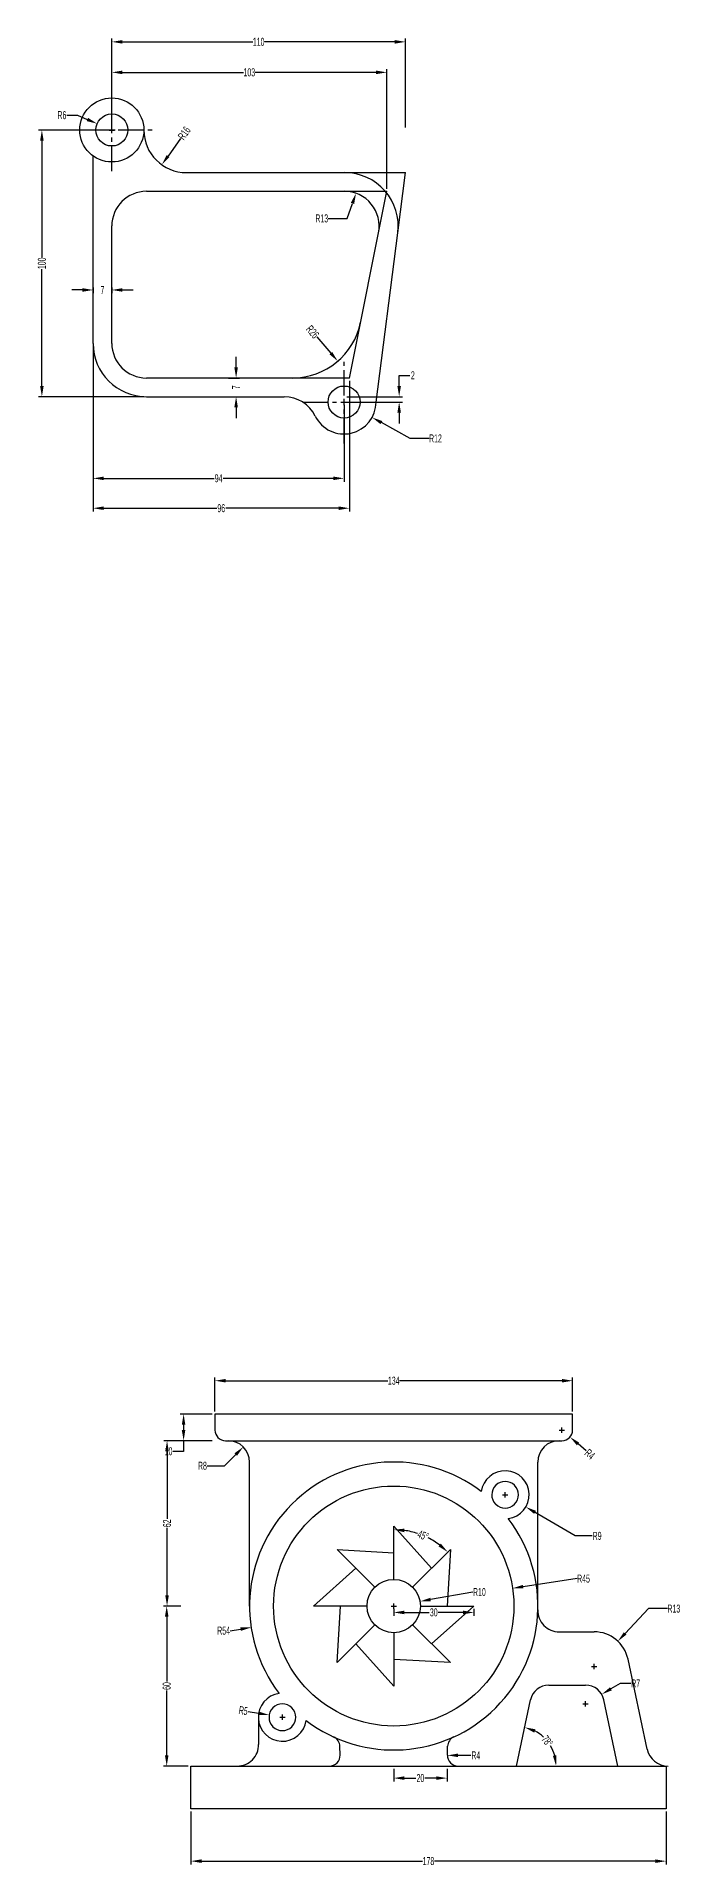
# Model space of a CAD drawing. Header units: millimetres. Extents: x 1568 to 31342, y 459 to 4403.
# Drawn here: x 12279 to 12521, y 1207 to 1894 of the extents above; entities that cross this region are included whole.
import ezdxf

# ---------------------------------------------------------------- set-up
doc = ezdxf.new("R2010")
doc.units = ezdxf.units.MM
doc.header["$LTSCALE"] = 0.5
doc.linetypes.add('CENTER2', pattern=[28.575, 19.05, -3.175, 3.175, -3.175])
doc.layers.add('centre line', color=3, linetype='CENTER2')
doc.layers.add('drawing', color=7, linetype='Continuous')
doc.styles.get("Standard").update_dxf_attribs({"font": 'arial.ttf', "width": 0.5})
doc.dimstyles.new('DARSHU2', dxfattribs={"dimtxt": 3, "dimasz": 4, "dimexe": 1.25, "dimexo": 1, "dimtad": 0, "dimtoh": 1, "dimdec": 1, "dimdsep": 46, "dimtxsty": 'Standard', "dimcen": 1, "dimclrd": 6, "dimclre": 6, "dimclrt": 6, "dimadec": 0, "dimazin": 0, "dimtfac": 1, "dimtdec": 1, "dimtofl": 0, "dimtmove": 0, "dimatfit": 3, "dimfxl": 1, "dimtfillclr": 256, "dimlwd": 25, "dimlwe": 25, "dimarcsym": 0})

# ---------------------------------------------------------------- blocks, each defined once
blk = doc.blocks.new('*U457')
at = {"layer": 'centre line', "color": 0, "linetype": 'CENTER2', "transparency": 16777216}
for p, q in [((0, 2.4), (0, 15.5)), ((-15.5, 0), (-2.4, 0)), ((2.4, 0), (15.5, 0)), ((0, -15.5), (0, -2.4))]:
    blk.add_line(p, q, dxfattribs=at)
at = {"layer": 'centre line', "color": 0, "linetype": 'Continuous', "transparency": 16777216}
for p, q in [((-1.2, 0), (1.2, 0)), ((0, -1.2), (0, 1.2))]:
    blk.add_line(p, q, dxfattribs=at)
blk = doc.blocks.new('*U458')
at = {"layer": 'centre line', "color": 0, "linetype": 'CENTER2', "transparency": 16777216}
for p, q in [((0, 2.4), (0, 15.5)), ((-15.5, 0), (-2.4, 0)), ((2.4, 0), (15.5, 0)), ((0, -15.5), (0, -2.4))]:
    blk.add_line(p, q, dxfattribs=at)
at = {"layer": 'centre line', "color": 0, "linetype": 'Continuous', "transparency": 16777216}
for p, q in [((-1.2, 0), (1.2, 0)), ((0, -1.2), (0, 1.2))]:
    blk.add_line(p, q, dxfattribs=at)
blk = doc.blocks.new('*D459')
at = {"layer": 'centre line', "color": 6, "lineweight": 25, "transparency": 16777216}
for p, q in [((12393.77, 1755.5), (12393.77, 1757.5)), ((12392.77, 1756.5), (12394.77, 1756.5))]:
    blk.add_line(p, q, dxfattribs=at)
at = {"layer": 'centre line', "color": 6, "linetype": 'Continuous', "lineweight": 25, "transparency": 16777216}
for p, q in [((12418.51, 1742.86), (12407.78, 1748.78)), ((12425.59, 1742.86), (12418.51, 1742.86))]:
    blk.add_line(p, q, dxfattribs=at)
at = {"layer": 'centre line', "color": 6, "transparency": 16777216}
blk.add_solid([(12408.1, 1749.36), (12407.46, 1748.19), (12404.28, 1750.71)], dxfattribs=at)
at = {"layer": 'Defpoints', "color": 0, "transparency": 16777216}
for p in [(12393.77, 1756.5), (12404.28, 1750.71)]:
    blk.add_point(p, dxfattribs=at)
at = {"layer": 'centre line', "color": 6, "transparency": 16777216, "insert": (12428, 1742.86), "char_height": 3, "attachment_point": 5}
blk.add_mtext('R12', dxfattribs=at)
blk = doc.blocks.new('*D460')
at = {"layer": 'centre line', "color": 6, "linetype": 'Continuous', "lineweight": 25, "transparency": 16777216}
for p, q in [((12289.92, 1864.05), (12293.92, 1864.05)), ((12293.92, 1864.05), (12297.59, 1862.47))]:
    blk.add_line(p, q, dxfattribs=at)
at = {"layer": 'centre line', "color": 6, "lineweight": 25, "transparency": 16777216}
for p, q in [((12306.77, 1857.5), (12306.77, 1859.5)), ((12305.77, 1858.5), (12307.77, 1858.5))]:
    blk.add_line(p, q, dxfattribs=at)
at = {"layer": 'centre line', "color": 6, "transparency": 16777216}
blk.add_solid([(12297.85, 1863.08), (12297.33, 1861.85), (12301.26, 1860.88)], dxfattribs=at)
at = {"layer": 'Defpoints', "color": 0, "transparency": 16777216}
for p in [(12301.26, 1860.88), (12306.77, 1858.5)]:
    blk.add_point(p, dxfattribs=at)
at = {"layer": 'centre line', "color": 6, "transparency": 16777216, "insert": (12288.08, 1864.05), "char_height": 3, "attachment_point": 5}
blk.add_mtext('R6', dxfattribs=at)
blk = doc.blocks.new('*D461')
at = {"layer": 'centre line', "color": 6, "linetype": 'Continuous', "lineweight": 25, "transparency": 16777216}
for p, q in [((12387.82, 1825.33), (12394.92, 1825.33)), ((12394.92, 1825.33), (12396.92, 1830.99))]:
    blk.add_line(p, q, dxfattribs=at)
at = {"layer": 'centre line', "color": 6, "transparency": 16777216}
blk.add_solid([(12396.29, 1831.21), (12397.55, 1830.77), (12398.25, 1834.76)], dxfattribs=at)
at = {"layer": 'Defpoints', "color": 0, "transparency": 16777216}
for p in [(12398.25, 1834.76), (12393.91, 1822.5)]:
    blk.add_point(p, dxfattribs=at)
at = {"layer": 'centre line', "color": 6, "transparency": 16777216, "insert": (12385.41, 1825.33), "char_height": 3, "attachment_point": 5}
blk.add_mtext('R13', dxfattribs=at)
blk = doc.blocks.new('*D462')
at = {"layer": 'centre line', "color": 6, "linetype": 'Continuous', "lineweight": 25, "transparency": 16777216}
blk.add_line((12383.54, 1780.97), (12388.82, 1774.84), dxfattribs=at)
at = {"layer": 'centre line', "color": 6, "transparency": 16777216}
blk.add_solid([(12389.32, 1775.28), (12388.31, 1774.4), (12391.43, 1771.81)], dxfattribs=at)
at = {"layer": 'Defpoints', "color": 0, "transparency": 16777216}
for p in [(12374.46, 1791.5), (12391.43, 1771.81)]:
    blk.add_point(p, dxfattribs=at)
at = {"layer": 'centre line', "color": 6, "transparency": 16777216, "insert": (12381.96, 1782.8), "char_height": 3, "attachment_point": 5, "rotation": 310.75941}
blk.add_mtext('R26', dxfattribs=at)
blk = doc.blocks.new('*D463')
at = {"layer": 'centre line', "color": 6, "linetype": 'Continuous', "lineweight": 25, "transparency": 16777216}
blk.add_line((12332.51, 1855.32), (12327.82, 1848.72), dxfattribs=at)
at = {"layer": 'centre line', "color": 6, "transparency": 16777216}
blk.add_solid([(12327.28, 1849.11), (12328.37, 1848.33), (12325.51, 1845.46)], dxfattribs=at)
at = {"layer": 'Defpoints', "color": 0, "transparency": 16777216}
for p in [(12334.77, 1858.5), (12325.51, 1845.46)]:
    blk.add_point(p, dxfattribs=at)
at = {"layer": 'centre line', "color": 6, "transparency": 16777216, "insert": (12333.91, 1857.29), "char_height": 3, "attachment_point": 5, "rotation": 54.62004}
blk.add_mtext('R16', dxfattribs=at)
blk = doc.blocks.new('*D464')
at = {"layer": 'centre line', "color": 6, "linetype": 'Continuous', "lineweight": 25, "transparency": 16777216}
for p, q in [((12299.77, 1777.5), (12299.77, 1726.63)), ((12393.77, 1755.5), (12393.77, 1726.63)), ((12303.77, 1727.88), (12345.07, 1727.88)), ((12389.77, 1727.88), (12348.47, 1727.88))]:
    blk.add_line(p, q, dxfattribs=at)
at = {"layer": 'centre line', "color": 6, "transparency": 16777216}
for points in [[(12303.77, 1728.54), (12303.77, 1727.21), (12299.77, 1727.88)], [(12389.77, 1728.54), (12389.77, 1727.21), (12393.77, 1727.88)]]:
    blk.add_solid(points, dxfattribs=at)
at = {"layer": 'Defpoints', "color": 0, "transparency": 16777216}
for p in [(12299.77, 1778.5), (12393.77, 1756.5), (12393.77, 1727.88)]:
    blk.add_point(p, dxfattribs=at)
at = {"layer": 'centre line', "color": 6, "transparency": 16777216, "insert": (12346.77, 1727.88), "char_height": 3, "attachment_point": 5}
blk.add_mtext('94', dxfattribs=at)
blk = doc.blocks.new('*D465')
at = {"layer": 'centre line', "color": 6, "linetype": 'Continuous', "lineweight": 25, "transparency": 16777216}
for p, q in [((12299.77, 1777.5), (12299.77, 1715.42)), ((12395.77, 1764.5), (12395.77, 1715.42)), ((12303.77, 1716.67), (12346.07, 1716.67)), ((12391.77, 1716.67), (12349.47, 1716.67))]:
    blk.add_line(p, q, dxfattribs=at)
at = {"layer": 'centre line', "color": 6, "transparency": 16777216}
for points in [[(12303.77, 1717.34), (12303.77, 1716.01), (12299.77, 1716.67)], [(12391.77, 1717.34), (12391.77, 1716.01), (12395.77, 1716.67)]]:
    blk.add_solid(points, dxfattribs=at)
at = {"layer": 'Defpoints', "color": 0, "transparency": 16777216}
for p in [(12299.77, 1778.5), (12395.77, 1765.5), (12395.77, 1716.67)]:
    blk.add_point(p, dxfattribs=at)
at = {"layer": 'centre line', "color": 6, "transparency": 16777216, "insert": (12347.77, 1716.67), "char_height": 3, "attachment_point": 5}
blk.add_mtext('96', dxfattribs=at)
blk = doc.blocks.new('*D466')
at = {"layer": 'centre line', "color": 6, "linetype": 'Continuous', "lineweight": 25, "transparency": 16777216}
for p, q in [((12295.77, 1798.51), (12291.77, 1798.51)), ((12299.77, 1799.5), (12299.77, 1797.26)), ((12306.77, 1799.5), (12306.77, 1797.26)), ((12310.77, 1798.51), (12314.77, 1798.51))]:
    blk.add_line(p, q, dxfattribs=at)
at = {"layer": 'centre line', "color": 6, "transparency": 16777216}
for points in [[(12295.77, 1799.18), (12295.77, 1797.85), (12299.77, 1798.51)], [(12310.77, 1799.18), (12310.77, 1797.85), (12306.77, 1798.51)]]:
    blk.add_solid(points, dxfattribs=at)
at = {"layer": 'Defpoints', "color": 0, "transparency": 16777216}
for p in [(12299.77, 1800.5), (12299.77, 1798.51), (12306.77, 1800.5)]:
    blk.add_point(p, dxfattribs=at)
at = {"layer": 'centre line', "color": 6, "transparency": 16777216, "insert": (12303.27, 1798.51), "char_height": 3, "attachment_point": 5}
blk.add_mtext('7', dxfattribs=at)
blk = doc.blocks.new('*D467')
at = {"layer": 'centre line', "color": 6, "linetype": 'Continuous', "lineweight": 25, "transparency": 16777216}
for p, q in [((12353.33, 1769.5), (12353.33, 1773.5)), ((12350.52, 1765.5), (12354.58, 1765.5)), ((12350.52, 1758.5), (12354.58, 1758.5)), ((12353.33, 1754.5), (12353.33, 1750.5))]:
    blk.add_line(p, q, dxfattribs=at)
at = {"layer": 'centre line', "color": 6, "transparency": 16777216}
for points in [[(12352.67, 1769.5), (12354, 1769.5), (12353.33, 1765.5)], [(12352.67, 1754.5), (12354, 1754.5), (12353.33, 1758.5)]]:
    blk.add_solid(points, dxfattribs=at)
at = {"layer": 'Defpoints', "color": 0, "transparency": 16777216}
for p in [(12349.52, 1765.5), (12353.33, 1765.5), (12349.52, 1758.5)]:
    blk.add_point(p, dxfattribs=at)
at = {"layer": 'centre line', "color": 6, "transparency": 16777216, "insert": (12353.33, 1762), "char_height": 3, "attachment_point": 5, "rotation": 90}
blk.add_mtext('7', dxfattribs=at)
blk = doc.blocks.new('*D468')
at = {"layer": 'centre line', "color": 6, "linetype": 'Continuous', "lineweight": 25, "transparency": 16777216}
for p, q in [((12305.77, 1858.5), (12279.33, 1858.5)), ((12280.58, 1854.5), (12280.58, 1810.71)), ((12280.58, 1762.5), (12280.58, 1806.3)), ((12318.77, 1758.5), (12279.33, 1758.5))]:
    blk.add_line(p, q, dxfattribs=at)
at = {"layer": 'centre line', "color": 6, "transparency": 16777216}
for points in [[(12279.91, 1854.5), (12281.25, 1854.5), (12280.58, 1858.5)], [(12279.91, 1762.5), (12281.25, 1762.5), (12280.58, 1758.5)]]:
    blk.add_solid(points, dxfattribs=at)
at = {"layer": 'Defpoints', "color": 0, "transparency": 16777216}
for p in [(12306.77, 1858.5), (12280.58, 1758.5), (12319.77, 1758.5)]:
    blk.add_point(p, dxfattribs=at)
at = {"layer": 'centre line', "color": 6, "transparency": 16777216, "insert": (12280.58, 1808.5), "char_height": 3, "attachment_point": 5, "rotation": 90}
blk.add_mtext('100', dxfattribs=at)
blk = doc.blocks.new('*D469')
at = {"layer": 'centre line', "color": 6, "linetype": 'Continuous', "lineweight": 25, "transparency": 16777216}
for p, q in [((12306.77, 1859.5), (12306.77, 1881.36)), ((12310.77, 1880.11), (12356.06, 1880.11)), ((12405.77, 1880.11), (12360.48, 1880.11)), ((12409.77, 1836.5), (12409.77, 1881.36))]:
    blk.add_line(p, q, dxfattribs=at)
at = {"layer": 'centre line', "color": 6, "transparency": 16777216}
for points in [[(12310.77, 1880.78), (12310.77, 1879.44), (12306.77, 1880.11)], [(12405.77, 1880.78), (12405.77, 1879.44), (12409.77, 1880.11)]]:
    blk.add_solid(points, dxfattribs=at)
at = {"layer": 'Defpoints', "color": 0, "transparency": 16777216}
for p in [(12409.77, 1880.11), (12306.77, 1858.5), (12409.77, 1835.5)]:
    blk.add_point(p, dxfattribs=at)
at = {"layer": 'centre line', "color": 6, "transparency": 16777216, "insert": (12358.27, 1880.11), "char_height": 3, "attachment_point": 5}
blk.add_mtext('103', dxfattribs=at)
blk = doc.blocks.new('*D470')
at = {"layer": 'Defpoints', "color": 0, "transparency": 16777216}
for p in [(12416.77, 1891.56), (12306.77, 1858.5), (12416.77, 1858.5)]:
    blk.add_point(p, dxfattribs=at)
at = {"layer": 'drawing', "color": 6, "linetype": 'Continuous', "lineweight": 25, "transparency": 16777216}
for p, q in [((12306.77, 1859.5), (12306.77, 1892.81)), ((12310.77, 1891.56), (12359.56, 1891.56)), ((12412.77, 1891.56), (12363.98, 1891.56)), ((12416.77, 1859.5), (12416.77, 1892.81))]:
    blk.add_line(p, q, dxfattribs=at)
at = {"layer": 'drawing', "color": 6, "transparency": 16777216}
for points in [[(12310.77, 1892.23), (12310.77, 1890.89), (12306.77, 1891.56)], [(12412.77, 1892.23), (12412.77, 1890.89), (12416.77, 1891.56)]]:
    blk.add_solid(points, dxfattribs=at)
at = {"layer": 'drawing', "color": 6, "transparency": 16777216, "insert": (12361.77, 1891.56), "char_height": 3, "attachment_point": 5}
blk.add_mtext('110', dxfattribs=at)
blk = doc.blocks.new('*D471')
at = {"layer": 'Defpoints', "color": 0, "transparency": 16777216}
for p in [(12393.77, 1758.5), (12414.41, 1758.5), (12393.77, 1756.5)]:
    blk.add_point(p, dxfattribs=at)
at = {"layer": 'drawing', "color": 6, "linetype": 'Continuous', "lineweight": 25, "transparency": 16777216}
for p, q in [((12414.41, 1762.5), (12414.41, 1766.5)), ((12414.41, 1766.5), (12418.41, 1766.5)), ((12394.77, 1758.5), (12415.66, 1758.5)), ((12394.77, 1756.5), (12415.66, 1756.5)), ((12414.41, 1752.5), (12414.41, 1748.5))]:
    blk.add_line(p, q, dxfattribs=at)
at = {"layer": 'drawing', "color": 6, "transparency": 16777216}
for points in [[(12413.74, 1762.5), (12415.08, 1762.5), (12414.41, 1758.5)], [(12413.74, 1752.5), (12415.08, 1752.5), (12414.41, 1756.5)]]:
    blk.add_solid(points, dxfattribs=at)
at = {"layer": 'drawing', "color": 6, "transparency": 16777216, "insert": (12419.53, 1766.5), "char_height": 3, "attachment_point": 5}
blk.add_mtext('2', dxfattribs=at)
blk = doc.blocks.new('*D541')
at = {"layer": 'Defpoints', "color": 0, "transparency": 16777216}
for p in [(12479.38, 1389.49), (12345.38, 1377.01), (12479.38, 1377.01)]:
    blk.add_point(p, dxfattribs=at)
at = {"layer": 'drawing', "color": 6, "linetype": 'Continuous', "lineweight": 25, "transparency": 16777216}
for p, q in [((12345.38, 1378.01), (12345.38, 1390.74)), ((12349.38, 1389.49), (12410.17, 1389.49)), ((12475.38, 1389.49), (12414.58, 1389.49)), ((12479.38, 1378.01), (12479.38, 1390.74))]:
    blk.add_line(p, q, dxfattribs=at)
at = {"layer": 'drawing', "color": 6, "transparency": 16777216}
for points in [[(12349.38, 1390.16), (12349.38, 1388.83), (12345.38, 1389.49)], [(12475.38, 1390.16), (12475.38, 1388.83), (12479.38, 1389.49)]]:
    blk.add_solid(points, dxfattribs=at)
at = {"layer": 'drawing', "color": 6, "transparency": 16777216, "insert": (12412.38, 1389.49), "char_height": 3, "attachment_point": 5}
blk.add_mtext('134', dxfattribs=at)
blk = doc.blocks.new('*D542')
at = {"layer": 'Defpoints', "color": 0, "transparency": 16777216}
for p in [(12345.38, 1377.01), (12333.66, 1367.01), (12345.38, 1367.01)]:
    blk.add_point(p, dxfattribs=at)
at = {"layer": 'drawing', "color": 6, "linetype": 'Continuous', "lineweight": 25, "transparency": 16777216}
for p, q in [((12344.38, 1377.01), (12332.41, 1377.01)), ((12333.66, 1373.01), (12333.66, 1371.01)), ((12344.38, 1367.01), (12332.41, 1367.01)), ((12333.66, 1367.01), (12333.66, 1363.01)), ((12333.66, 1363.01), (12329.66, 1363.01))]:
    blk.add_line(p, q, dxfattribs=at)
at = {"layer": 'drawing', "color": 6, "transparency": 16777216}
for points in [[(12332.99, 1373.01), (12334.32, 1373.01), (12333.66, 1377.01)], [(12332.99, 1371.01), (12334.32, 1371.01), (12333.66, 1367.01)]]:
    blk.add_solid(points, dxfattribs=at)
at = {"layer": 'drawing', "color": 6, "transparency": 16777216, "insert": (12328.03, 1363.01), "char_height": 3, "attachment_point": 5}
blk.add_mtext('10', dxfattribs=at)
blk = doc.blocks.new('*D543')
at = {"layer": 'Defpoints', "color": 0, "transparency": 16777216}
for p in [(12333.66, 1367.01), (12327.46, 1305.01), (12333.66, 1305.01)]:
    blk.add_point(p, dxfattribs=at)
at = {"layer": 'drawing', "color": 6, "linetype": 'Continuous', "lineweight": 25, "transparency": 16777216}
for p, q in [((12332.66, 1367.01), (12326.21, 1367.01)), ((12327.46, 1363.01), (12327.46, 1337.71)), ((12327.46, 1309.01), (12327.46, 1334.32)), ((12332.66, 1305.01), (12326.21, 1305.01))]:
    blk.add_line(p, q, dxfattribs=at)
at = {"layer": 'drawing', "color": 6, "transparency": 16777216}
for points in [[(12326.79, 1363.01), (12328.12, 1363.01), (12327.46, 1367.01)], [(12326.79, 1309.01), (12328.12, 1309.01), (12327.46, 1305.01)]]:
    blk.add_solid(points, dxfattribs=at)
at = {"layer": 'drawing', "color": 6, "transparency": 16777216, "insert": (12327.46, 1336.01), "char_height": 3, "attachment_point": 5, "rotation": 90}
blk.add_mtext('62', dxfattribs=at)
blk = doc.blocks.new('*D544')
at = {"layer": 'Defpoints', "color": 0, "transparency": 16777216}
for p in [(12327.46, 1305.01), (12327.33, 1245.01), (12336.38, 1245.01)]:
    blk.add_point(p, dxfattribs=at)
at = {"layer": 'drawing', "color": 6, "linetype": 'Continuous', "lineweight": 25, "transparency": 16777216}
for p, q in [((12326.46, 1305.01), (12326.08, 1305.01)), ((12327.33, 1301.01), (12327.33, 1276.71)), ((12327.33, 1249.01), (12327.33, 1273.31)), ((12335.38, 1245.01), (12326.08, 1245.01))]:
    blk.add_line(p, q, dxfattribs=at)
at = {"layer": 'drawing', "color": 6, "transparency": 16777216}
for points in [[(12326.67, 1301.01), (12328, 1301.01), (12327.33, 1305.01)], [(12326.67, 1249.01), (12328, 1249.01), (12327.33, 1245.01)]]:
    blk.add_solid(points, dxfattribs=at)
at = {"layer": 'drawing', "color": 6, "transparency": 16777216, "insert": (12327.33, 1275.01), "char_height": 3, "attachment_point": 5, "rotation": 90}
blk.add_mtext('60', dxfattribs=at)
blk = doc.blocks.new('*D545')
at = {"layer": 'Defpoints', "color": 0, "transparency": 16777216}
for p in [(12336.38, 1229.01), (12514.38, 1229.01), (12514.38, 1209.34)]:
    blk.add_point(p, dxfattribs=at)
at = {"layer": 'drawing', "color": 6, "linetype": 'Continuous', "lineweight": 25, "transparency": 16777216}
for p, q in [((12336.38, 1228.01), (12336.38, 1208.09)), ((12514.38, 1228.01), (12514.38, 1208.09)), ((12340.38, 1209.34), (12423.16, 1209.34)), ((12510.38, 1209.34), (12427.59, 1209.34))]:
    blk.add_line(p, q, dxfattribs=at)
at = {"layer": 'drawing', "color": 6, "transparency": 16777216}
for points in [[(12340.38, 1210), (12340.38, 1208.67), (12336.38, 1209.34)], [(12510.38, 1210), (12510.38, 1208.67), (12514.38, 1209.34)]]:
    blk.add_solid(points, dxfattribs=at)
at = {"layer": 'drawing', "color": 6, "transparency": 16777216, "insert": (12425.38, 1209.34), "char_height": 3, "attachment_point": 5}
blk.add_mtext('178', dxfattribs=at)
blk = doc.blocks.new('*D546')
at = {"layer": 'Defpoints', "color": 0, "transparency": 16777216}
for p in [(12475.38, 1371.01), (12478.4, 1368.39)]:
    blk.add_point(p, dxfattribs=at)
at = {"layer": 'drawing', "color": 6, "lineweight": 25, "transparency": 16777216}
for p, q in [((12474.38, 1371.01), (12476.38, 1371.01)), ((12475.38, 1370.01), (12475.38, 1372.01))]:
    blk.add_line(p, q, dxfattribs=at)
at = {"layer": 'drawing', "color": 6, "linetype": 'Continuous', "lineweight": 25, "transparency": 16777216}
blk.add_line((12484.44, 1363.15), (12481.42, 1365.77), dxfattribs=at)
at = {"layer": 'drawing', "color": 6, "transparency": 16777216}
blk.add_solid([(12481.86, 1366.27), (12480.98, 1365.27), (12478.4, 1368.39)], dxfattribs=at)
at = {"layer": 'drawing', "color": 6, "transparency": 16777216, "insert": (12485.83, 1361.95), "char_height": 3, "attachment_point": 5, "rotation": 319.06945}
blk.add_mtext('R4', dxfattribs=at)
blk = doc.blocks.new('*D547')
at = {"layer": 'Defpoints', "color": 0, "transparency": 16777216}
for p in [(12454.1, 1346.73), (12461.85, 1342.16)]:
    blk.add_point(p, dxfattribs=at)
at = {"layer": 'drawing', "color": 6, "lineweight": 25, "transparency": 16777216}
for p, q in [((12453.1, 1346.73), (12455.1, 1346.73)), ((12454.1, 1345.73), (12454.1, 1347.73))]:
    blk.add_line(p, q, dxfattribs=at)
at = {"layer": 'drawing', "color": 6, "linetype": 'Continuous', "lineweight": 25, "transparency": 16777216}
for p, q in [((12480.31, 1331.29), (12465.3, 1340.13)), ((12486.73, 1331.29), (12480.31, 1331.29))]:
    blk.add_line(p, q, dxfattribs=at)
at = {"layer": 'drawing', "color": 6, "transparency": 16777216}
blk.add_solid([(12465.64, 1340.71), (12464.96, 1339.56), (12461.85, 1342.16)], dxfattribs=at)
at = {"layer": 'drawing', "color": 6, "transparency": 16777216, "insert": (12488.56, 1331.29), "char_height": 3, "attachment_point": 5}
blk.add_mtext('R9', dxfattribs=at)
blk = doc.blocks.new('*D548')
at = {"layer": 'Defpoints', "color": 0, "transparency": 16777216}
for p in [(12365.73, 1264.12), (12370.66, 1263.29)]:
    blk.add_point(p, dxfattribs=at)
at = {"layer": 'drawing', "color": 6, "linetype": 'Continuous', "lineweight": 25, "transparency": 16777216}
blk.add_line((12357.84, 1265.45), (12361.78, 1264.79), dxfattribs=at)
at = {"layer": 'drawing', "color": 6, "lineweight": 25, "transparency": 16777216}
for p, q in [((12369.66, 1263.29), (12371.66, 1263.29)), ((12370.66, 1262.29), (12370.66, 1264.29))]:
    blk.add_line(p, q, dxfattribs=at)
at = {"layer": 'drawing', "color": 6, "transparency": 16777216}
blk.add_solid([(12361.89, 1265.44), (12361.67, 1264.13), (12365.73, 1264.12)], dxfattribs=at)
at = {"layer": 'drawing', "color": 6, "transparency": 16777216, "insert": (12356.02, 1265.76), "char_height": 3, "attachment_point": 5, "rotation": 350.44258}
blk.add_mtext('R5', dxfattribs=at)
blk = doc.blocks.new('*D549')
at = {"layer": 'Defpoints', "color": 0, "transparency": 16777216}
for p in [(12412.38, 1305.01), (12422.23, 1306.74)]:
    blk.add_point(p, dxfattribs=at)
at = {"layer": 'drawing', "color": 6, "lineweight": 25, "transparency": 16777216}
for p, q in [((12411.38, 1305.01), (12413.38, 1305.01)), ((12412.38, 1304.01), (12412.38, 1306.01))]:
    blk.add_line(p, q, dxfattribs=at)
at = {"layer": 'drawing', "color": 6, "linetype": 'Continuous', "lineweight": 25, "transparency": 16777216}
blk.add_line((12442.05, 1310.23), (12426.16, 1307.44), dxfattribs=at)
at = {"layer": 'drawing', "color": 6, "transparency": 16777216}
blk.add_solid([(12426.05, 1308.09), (12426.28, 1306.78), (12422.23, 1306.74)], dxfattribs=at)
at = {"layer": 'drawing', "color": 6, "transparency": 16777216, "insert": (12444.46, 1310.23), "char_height": 3, "attachment_point": 5}
blk.add_mtext('R10', dxfattribs=at)
blk = doc.blocks.new('*D550')
at = {"layer": 'Defpoints', "color": 0, "transparency": 16777216}
for p in [(12350.38, 1359.01), (12356.03, 1364.67)]:
    blk.add_point(p, dxfattribs=at)
at = {"layer": 'drawing', "color": 6, "linetype": 'Continuous', "lineweight": 25, "transparency": 16777216}
for p, q in [((12348.96, 1357.6), (12353.2, 1361.84)), ((12342.55, 1357.6), (12348.96, 1357.6))]:
    blk.add_line(p, q, dxfattribs=at)
at = {"layer": 'drawing', "color": 6, "transparency": 16777216}
blk.add_solid([(12352.73, 1362.31), (12353.68, 1361.37), (12356.03, 1364.67)], dxfattribs=at)
at = {"layer": 'drawing', "color": 6, "transparency": 16777216, "insert": (12340.71, 1357.6), "char_height": 3, "attachment_point": 5}
blk.add_mtext('R8', dxfattribs=at)
blk = doc.blocks.new('*D551')
at = {"layer": 'Defpoints', "color": 0, "transparency": 16777216}
for p in [(12412.38, 1305.01), (12358.98, 1296.95)]:
    blk.add_point(p, dxfattribs=at)
at = {"layer": 'drawing', "color": 6, "lineweight": 25, "transparency": 16777216}
for p, q in [((12411.38, 1305.01), (12413.38, 1305.01)), ((12412.38, 1304.01), (12412.38, 1306.01))]:
    blk.add_line(p, q, dxfattribs=at)
at = {"layer": 'drawing', "color": 6, "linetype": 'Continuous', "lineweight": 25, "transparency": 16777216}
blk.add_line((12351.07, 1295.76), (12355.03, 1296.35), dxfattribs=at)
at = {"layer": 'drawing', "color": 6, "transparency": 16777216}
blk.add_solid([(12354.93, 1297.01), (12355.13, 1295.69), (12358.98, 1296.95)], dxfattribs=at)
at = {"layer": 'drawing', "color": 6, "transparency": 16777216, "insert": (12348.66, 1295.76), "char_height": 3, "attachment_point": 5}
blk.add_mtext('R54', dxfattribs=at)
blk = doc.blocks.new('*D552')
at = {"layer": 'Defpoints', "color": 0, "transparency": 16777216}
for p in [(12456.88, 1311.66), (12412.38, 1305.01)]:
    blk.add_point(p, dxfattribs=at)
at = {"layer": 'drawing', "color": 6, "linetype": 'Continuous', "lineweight": 25, "transparency": 16777216}
blk.add_line((12481.03, 1315.27), (12460.84, 1312.25), dxfattribs=at)
at = {"layer": 'drawing', "color": 6, "lineweight": 25, "transparency": 16777216}
for p, q in [((12411.38, 1305.01), (12413.38, 1305.01)), ((12412.38, 1304.01), (12412.38, 1306.01))]:
    blk.add_line(p, q, dxfattribs=at)
at = {"layer": 'drawing', "color": 6, "transparency": 16777216}
blk.add_solid([(12460.74, 1312.91), (12460.94, 1311.59), (12456.88, 1311.66)], dxfattribs=at)
at = {"layer": 'drawing', "color": 6, "transparency": 16777216, "insert": (12483.46, 1315.27), "char_height": 3, "attachment_point": 5}
blk.add_mtext('R45', dxfattribs=at)
blk = doc.blocks.new('*D553')
at = {"layer": 'Defpoints', "color": 0, "transparency": 16777216}
for p in [(12496.32, 1291.81), (12487.42, 1282.33)]:
    blk.add_point(p, dxfattribs=at)
at = {"layer": 'drawing', "color": 6, "linetype": 'Continuous', "lineweight": 25, "transparency": 16777216}
for p, q in [((12507.79, 1304.02), (12499.06, 1294.72)), ((12514.88, 1304.02), (12507.79, 1304.02))]:
    blk.add_line(p, q, dxfattribs=at)
at = {"layer": 'drawing', "color": 6, "lineweight": 25, "transparency": 16777216}
for p, q in [((12487.42, 1281.33), (12487.42, 1283.33)), ((12486.42, 1282.33), (12488.42, 1282.33))]:
    blk.add_line(p, q, dxfattribs=at)
at = {"layer": 'drawing', "color": 6, "transparency": 16777216}
blk.add_solid([(12498.57, 1295.18), (12499.55, 1294.27), (12496.32, 1291.81)], dxfattribs=at)
at = {"layer": 'drawing', "color": 6, "transparency": 16777216, "insert": (12517.3, 1304.02), "char_height": 3, "attachment_point": 5}
blk.add_mtext('R13', dxfattribs=at)
blk = doc.blocks.new('*D554')
at = {"layer": 'Defpoints', "color": 0, "transparency": 16777216}
for p in [(12490.28, 1271.9), (12484.26, 1268.33)]:
    blk.add_point(p, dxfattribs=at)
at = {"layer": 'drawing', "color": 6, "linetype": 'Continuous', "lineweight": 25, "transparency": 16777216}
for p, q in [((12497.17, 1275.98), (12493.73, 1273.94)), ((12501.17, 1275.98), (12497.17, 1275.98))]:
    blk.add_line(p, q, dxfattribs=at)
at = {"layer": 'drawing', "color": 6, "lineweight": 25, "transparency": 16777216}
for p, q in [((12483.26, 1268.33), (12485.26, 1268.33)), ((12484.26, 1267.33), (12484.26, 1269.33))]:
    blk.add_line(p, q, dxfattribs=at)
at = {"layer": 'drawing', "color": 6, "transparency": 16777216}
blk.add_solid([(12493.39, 1274.52), (12494.06, 1273.37), (12490.28, 1271.9)], dxfattribs=at)
at = {"layer": 'drawing', "color": 6, "transparency": 16777216, "insert": (12503, 1275.98), "char_height": 3, "attachment_point": 5}
blk.add_mtext('R7', dxfattribs=at)
blk = doc.blocks.new('*D555')
at = {"layer": 'Defpoints', "color": 0, "transparency": 16777216}
for p in [(12412.38, 1335.01), (12426.69, 1329.8), (12433.59, 1326.22), (12412.38, 1315.01), (12419.45, 1312.08)]:
    blk.add_point(p, dxfattribs=at)
at = {"layer": 'drawing', "color": 6, "linetype": 'Continuous', "lineweight": 25, "transparency": 16777216}
for start, end in [(71.76067, 81.98656), (53.01344, 63.23933)]:
    blk.add_arc((12412.38, 1305.01), 28.62, start, end, dxfattribs=at)
at = {"layer": 'drawing', "color": 6, "transparency": 16777216}
for points in [[(12416.32, 1332.69), (12416.41, 1334.02), (12412.38, 1333.63)], [(12430.03, 1328.38), (12429.16, 1327.37), (12432.62, 1325.25)]]:
    blk.add_solid(points, dxfattribs=at)
at = {"layer": 'drawing', "color": 6, "transparency": 16777216, "insert": (12423.33, 1331.46), "char_height": 3, "attachment_point": 5, "rotation": 337.5}
blk.add_mtext('45°', dxfattribs=at)
blk = doc.blocks.new('*D556')
at = {"layer": 'Defpoints', "color": 0, "transparency": 16777216}
for p in [(12412.38, 1305.01), (12442.38, 1305.01), (12442.38, 1302.6)]:
    blk.add_point(p, dxfattribs=at)
at = {"layer": 'drawing', "color": 6, "linetype": 'Continuous', "lineweight": 25, "transparency": 16777216}
for p, q in [((12412.38, 1304.01), (12412.38, 1301.35)), ((12442.38, 1304.01), (12442.38, 1301.35)), ((12416.38, 1302.6), (12425.68, 1302.6)), ((12438.38, 1302.6), (12429.07, 1302.6))]:
    blk.add_line(p, q, dxfattribs=at)
at = {"layer": 'drawing', "color": 6, "transparency": 16777216}
for points in [[(12416.38, 1303.27), (12416.38, 1301.93), (12412.38, 1302.6)], [(12438.38, 1303.27), (12438.38, 1301.93), (12442.38, 1302.6)]]:
    blk.add_solid(points, dxfattribs=at)
at = {"layer": 'drawing', "color": 6, "transparency": 16777216, "insert": (12427.38, 1302.6), "char_height": 3, "attachment_point": 5}
blk.add_mtext('30', dxfattribs=at)
blk = doc.blocks.new('*D557')
at = {"layer": 'Defpoints', "color": 0, "transparency": 16777216}
for p in [(12412.38, 1245.01), (12432.34, 1245.01), (12432.34, 1240.48)]:
    blk.add_point(p, dxfattribs=at)
at = {"layer": 'drawing', "color": 6, "linetype": 'Continuous', "lineweight": 25, "transparency": 16777216}
for p, q in [((12412.38, 1244.01), (12412.38, 1239.23)), ((12432.34, 1244.01), (12432.34, 1239.23)), ((12416.38, 1240.48), (12420.65, 1240.48)), ((12428.34, 1240.48), (12424.07, 1240.48))]:
    blk.add_line(p, q, dxfattribs=at)
at = {"layer": 'drawing', "color": 6, "transparency": 16777216}
for points in [[(12416.38, 1241.15), (12416.38, 1239.81), (12412.38, 1240.48)], [(12428.34, 1241.15), (12428.34, 1239.81), (12432.34, 1240.48)]]:
    blk.add_solid(points, dxfattribs=at)
at = {"layer": 'drawing', "color": 6, "transparency": 16777216, "insert": (12422.36, 1240.48), "char_height": 3, "attachment_point": 5}
blk.add_mtext('20', dxfattribs=at)
blk = doc.blocks.new('*D558')
at = {"layer": 'Defpoints', "color": 0, "transparency": 16777216}
for p in [(12463.64, 1269.79), (12471.7, 1251.51), (12458.38, 1245.01), (12458.38, 1245.01), (12514.38, 1245.01)]:
    blk.add_point(p, dxfattribs=at)
at = {"layer": 'drawing', "color": 6, "linetype": 'Continuous', "lineweight": 25, "transparency": 16777216}
for start, end in [(47.1084, 62.48751), (15.51249, 30.8916)]:
    blk.add_arc((12458.38, 1245.01), 14.82, start, end, dxfattribs=at)
at = {"layer": 'drawing', "color": 6, "transparency": 16777216}
for points in [[(12465, 1257.53), (12465.45, 1258.78), (12461.46, 1259.51)], [(12473.32, 1249.06), (12472, 1248.88), (12473.2, 1245.01)]]:
    blk.add_solid(points, dxfattribs=at)
at = {"layer": 'drawing', "color": 6, "transparency": 16777216, "insert": (12469.89, 1254.34), "char_height": 3, "attachment_point": 5, "rotation": 309}
blk.add_mtext('78°', dxfattribs=at)
blk = doc.blocks.new('*D559')
at = {"layer": 'Defpoints', "color": 0, "transparency": 16777216}
for p in [(12432.48, 1249.01), (12436.48, 1249.01)]:
    blk.add_point(p, dxfattribs=at)
at = {"layer": 'drawing', "color": 6, "linetype": 'Continuous', "lineweight": 25, "transparency": 16777216}
blk.add_line((12441.28, 1249.01), (12436.48, 1249.01), dxfattribs=at)
at = {"layer": 'drawing', "color": 6, "transparency": 16777216}
blk.add_solid([(12436.48, 1249.68), (12436.48, 1248.34), (12432.48, 1249.01)], dxfattribs=at)
at = {"layer": 'drawing', "color": 6, "transparency": 16777216, "insert": (12443.11, 1249.01), "char_height": 3, "attachment_point": 5}
blk.add_mtext('R4', dxfattribs=at)

msp = doc.modelspace()

# ---------------------------------------------------------------- linework, layer by layer
at = {"layer": 'drawing'}
for p, q in [((12318.771, 1858.504), (12318.771, 1858.504)), ((12299.771, 1778.504), (12299.771, 1848.757)), ((12334.771, 1842.504), (12394.05, 1842.504)), ((12394.05, 1842.504), (12416.771, 1842.504)), ((12413.888, 1819.966), (12416.771, 1842.504)), ((12319.771, 1835.504), (12409.771, 1835.504)), ((12395.771, 1765.504), (12409.771, 1835.504)), ((12306.771, 1778.504), (12306.771, 1822.504)), ((12405.771, 1756.504), (12413.888, 1819.966)), ((12395.771, 1765.504), (12319.771, 1765.504)), ((12319.771, 1758.504), (12371.321, 1758.504)), ((12358.376, 1305.011), (12358.376, 1359.011)), ((12466.376, 1305.011), (12466.376, 1359.011)), ((12412.376, 1315.011), (12412.376, 1335.011)), ((12412.376, 1335.011), (12426.518, 1319.153)), ((12405.305, 1312.082), (12391.163, 1326.224)), ((12391.163, 1326.224), (12412.376, 1325.011)), ((12419.447, 1312.082), (12433.589, 1326.224)), ((12433.589, 1326.224), (12432.376, 1305.011)), ((12382.376, 1305.011), (12398.234, 1319.153)), ((12402.376, 1305.011), (12382.376, 1305.011)), ((12391.163, 1283.798), (12392.376, 1305.011)), ((12422.376, 1305.011), (12442.376, 1305.011)), ((12422.376, 1305.011), (12442.376, 1305.011)), ((12442.376, 1305.011), (12426.518, 1290.869)), ((12405.305, 1297.94), (12391.163, 1283.798)), ((12419.447, 1297.94), (12433.589, 1283.798)), ((12412.376, 1275.011), (12398.234, 1290.869)), ((12412.376, 1295.011), (12412.376, 1275.011)), ((12474.354, 1295.333), (12487.421, 1295.333)), ((12433.589, 1283.798), (12412.376, 1285.011)), ((12507.297, 1251.348), (12500.137, 1285.036)), ((12458.376, 1245.011), (12463.643, 1269.789)), ((12470.49, 1275.333), (12484.262, 1275.333)), ((12496.376, 1245.011), (12491.109, 1269.789)), ((12361.658, 1263.189), (12361.773, 1253.102)), ((12392.274, 1249.111), (12392.192, 1252.393)), ((12432.479, 1249.111), (12432.561, 1252.393)), ((12336.376, 1229.011), (12336.376, 1245.011)), ((12336.376, 1245.011), (12458.376, 1245.011)), ((12458.376, 1245.011), (12514.376, 1245.011)), ((12514.376, 1245.011), (12514.376, 1229.011)), ((12514.376, 1229.011), (12336.376, 1229.011))]:
    msp.add_line(p, q, dxfattribs=at)
for points in [[(12479.376, 1371.011), (12479.376, 1377.011), (12345.376, 1377.011), (12345.376, 1371.011)], [(12349.376, 1367.011), (12412.376, 1367.011), (12475.376, 1367.011)]]:
    msp.add_lwpolyline(points, dxfattribs=at)
for centre, radius in [((12306.771, 1858.504), 12), ((12306.771, 1858.504), 6), ((12393.771, 1756.504), 6), ((12412.376, 1305.011), 45), ((12412.376, 1305.011), 10)]:
    msp.add_circle(centre, radius, dxfattribs=at)
for centre, radius, start, end in [((12334.771, 1858.504), 16, 180, 270), ((12394.05, 1822.504), 20, 352.711048, 90), ((12319.771, 1822.504), 13, 90, 180), ((12393.914, 1822.504), 13, 348.690068, 90), ((12374.456, 1791.504), 26, 270, 348.690068), ((12319.771, 1778.504), 20, 180, 270), ((12319.771, 1778.504), 13, 180, 270), ((12371.321, 1745.504), 13, 26.103881, 90), ((12393.771, 1756.504), 12, 206.103881, 0), ((12349.376, 1371.011), 4, 180, 270), ((12350.376, 1359.011), 8, 0, 90), ((12474.376, 1359.011), 8, 90, 180), ((12475.376, 1371.011), 4, 270, 0), ((12412.376, 1305.011), 54, 52.601744, 217.398256), ((12454.095, 1346.73), 9, 277.534466, 172.465534), ((12454.095, 1346.73), 5, 225.160919, 224.839081), ((12412.376, 1305.011), 54, 44.9851, 45.0149), ((12412.376, 1305.011), 54, 232.601744, 37.398256), ((12474.354, 1303.333), 8, 178.44966, 270), ((12487.421, 1282.333), 13, 12, 90), ((12370.657, 1263.292), 9, 97.534466, 352.465534), ((12470.49, 1268.333), 7, 90, 168), ((12484.262, 1268.333), 7, 12, 90), ((12370.657, 1263.292), 5, 45.160919, 44.839081), ((12412.376, 1305.011), 54, 224.9851, 225.0149), ((12388.193, 1252.293), 4, 1.432129, 65.357596), ((12436.56, 1252.293), 4, 114.642404, 178.567871), ((12353.773, 1253.011), 8, 270, 0.655678), ((12388.275, 1249.011), 4, 270, 1.432129), ((12436.477, 1249.011), 4, 178.567871, 270), ((12515.123, 1253.011), 8, 192, 270)]:
    msp.add_arc(centre, radius, start, end, dxfattribs=at)

# ---------------------------------------------------------------- block references
at = {"layer": 'centre line', "linetype": 'CENTER2'}
for name, p in [('*U458', (12306.771, 1858.504)), ('*U457', (12393.771, 1756.504))]:
    msp.add_blockref(name, p, dxfattribs=at)

# ---------------------------------------------------------------- dimensions: what is measured, and where the dimension line sits
at = {"layer": 'centre line'}
for base, p1, p2, picture, middle in [((12409.771, 1880.11), (12306.771, 1858.504), (12409.771, 1835.504), '*D469', (12358.271, 1880.11)), ((12299.771, 1798.513), (12306.771, 1800.504), (12299.771, 1800.504), '*D466', (12303.271, 1798.513)), ((12393.771, 1727.878), (12299.771, 1778.504), (12393.771, 1756.504), '*D464', (12346.771, 1727.878)), ((12395.771, 1716.674), (12299.771, 1778.504), (12395.771, 1765.504), '*D465', (12347.771, 1716.674))]:
    dim = msp.add_linear_dim(base=base, p1=p1, p2=p2, dimstyle='DARSHU2', dxfattribs=at)
    dim.commit()
    dim.dimension.update_dxf_attribs({"geometry": picture, "text_midpoint": middle})
dim = msp.add_radius_dim(center=(12306.771, 1858.504), mpoint=(12301.262, 1860.881), dimstyle='DARSHU2', dxfattribs=at)
dim.commit()
dim.dimension.update_dxf_attribs({"geometry": '*D460', "text_midpoint": (12288.083, 1864.05)})
for center, mpoint, picture, middle in [((12334.771, 1858.504), (12325.507, 1845.459), '*D463', (12333.907, 1857.287)), ((12393.914, 1822.504), (12398.254, 1834.758), '*D461', (12385.407, 1825.332)), ((12374.456, 1791.504), (12391.431, 1771.81), '*D462', (12381.96, 1782.798)), ((12393.771, 1756.504), (12404.278, 1750.708), '*D459', (12428.001, 1742.857))]:
    dim = msp.add_radius_dim(center=center, mpoint=mpoint, dimstyle='DARSHU2', dxfattribs=at)
    dim.commit()
    dim.dimension.update_dxf_attribs({"geometry": picture, "text_midpoint": middle, "dimtype": 164})
for base, p1, p2, picture, middle in [((12280.581, 1758.504), (12306.771, 1858.504), (12319.771, 1758.504), '*D468', (12280.581, 1808.504)), ((12353.332, 1765.504), (12349.516, 1758.504), (12349.516, 1765.504), '*D467', (12353.332, 1762.004))]:
    dim = msp.add_linear_dim(base=base, p1=p1, p2=p2, angle=90, dimstyle='DARSHU2', dxfattribs=at)
    dim.commit()
    dim.dimension.update_dxf_attribs({"geometry": picture, "text_midpoint": middle})
at = {"layer": 'drawing'}
for base, p1, p2, picture, middle in [((12416.771, 1891.56), (12306.771, 1858.504), (12416.771, 1858.504), '*D470', (12361.771, 1891.56)), ((12479.376, 1389.493), (12345.376, 1377.011), (12479.376, 1377.011), '*D541', (12412.376, 1389.493)), ((12442.376, 1302.601), (12412.376, 1305.011), (12442.376, 1305.011), '*D556', (12427.376, 1302.601)), ((12432.34, 1240.48), (12412.376, 1245.011), (12432.34, 1245.011), '*D557', (12422.358, 1240.48)), ((12514.376, 1209.336), (12336.376, 1229.011), (12514.376, 1229.011), '*D545', (12425.376, 1209.336))]:
    dim = msp.add_linear_dim(base=base, p1=p1, p2=p2, dimstyle='DARSHU2', dxfattribs=at)
    dim.commit()
    dim.dimension.update_dxf_attribs({"geometry": picture, "text_midpoint": middle})
for base, p1, p2, picture, middle in [((12414.41, 1758.504), (12393.771, 1756.504), (12393.771, 1758.504), '*D471', (12419.532, 1766.504)), ((12333.657, 1367.011), (12345.376, 1377.011), (12345.376, 1367.011), '*D542', (12328.03, 1363.011)), ((12327.456, 1305.011), (12333.657, 1367.011), (12333.657, 1305.011), '*D543', (12327.456, 1336.011)), ((12327.333, 1245.011), (12327.456, 1305.011), (12336.376, 1245.011), '*D544', (12327.333, 1275.011))]:
    dim = msp.add_linear_dim(base=base, p1=p1, p2=p2, angle=90, dimstyle='DARSHU2', dxfattribs=at)
    dim.commit()
    dim.dimension.update_dxf_attribs({"geometry": picture, "text_midpoint": middle})
for center, mpoint, picture, middle in [((12475.376, 1371.011), (12478.398, 1368.39), '*D546', (12485.826, 1361.949)), ((12412.376, 1305.011), (12358.981, 1296.95), '*D551', (12348.657, 1295.756)), ((12484.262, 1268.333), (12490.284, 1271.903), '*D554', (12503, 1275.982)), ((12370.657, 1263.292), (12365.726, 1264.122), '*D548', (12356.023, 1265.756))]:
    dim = msp.add_radius_dim(center=center, mpoint=mpoint, dimstyle='DARSHU2', dxfattribs=at)
    dim.commit()
    dim.dimension.update_dxf_attribs({"geometry": picture, "text_midpoint": middle})
for center, mpoint, picture, middle in [((12350.376, 1359.011), (12356.033, 1364.668), '*D550', (12340.713, 1357.597)), ((12454.095, 1346.73), (12461.85, 1342.163), '*D547', (12488.561, 1331.289)), ((12412.376, 1305.011), (12456.882, 1311.661), '*D552', (12481.035, 1315.271)), ((12412.376, 1305.011), (12422.225, 1306.742), '*D549', (12442.046, 1310.227)), ((12487.421, 1282.333), (12496.321, 1291.809), '*D553', (12517.295, 1304.016)), ((12436.477, 1249.011), (12432.477, 1249.011), '*D559', (12443.113, 1249.011))]:
    dim = msp.add_radius_dim(center=center, mpoint=mpoint, dimstyle='DARSHU2', dxfattribs=at)
    dim.commit()
    dim.dimension.update_dxf_attribs({"geometry": picture, "text_midpoint": middle, "dimtype": 164})
for base, line1, line2, picture, middle in [((12426.688, 1329.799), ((12419.447, 1312.082), (12433.589, 1326.224)), ((12412.376, 1315.011), (12412.376, 1335.011)), '*D555', (12423.33, 1331.455)), ((12471.696, 1251.507), ((12458.376, 1245.011), (12514.376, 1245.011)), ((12458.376, 1245.011), (12463.643, 1269.789)), '*D558', (12469.893, 1254.337))]:
    dim = msp.add_angular_dim_2l(base=base, line1=line1, line2=line2, dimstyle='DARSHU2', dxfattribs=at)
    dim.commit()
    dim.dimension.update_dxf_attribs({"geometry": picture, "text_midpoint": middle})

doc.saveas('drawing.dxf')
